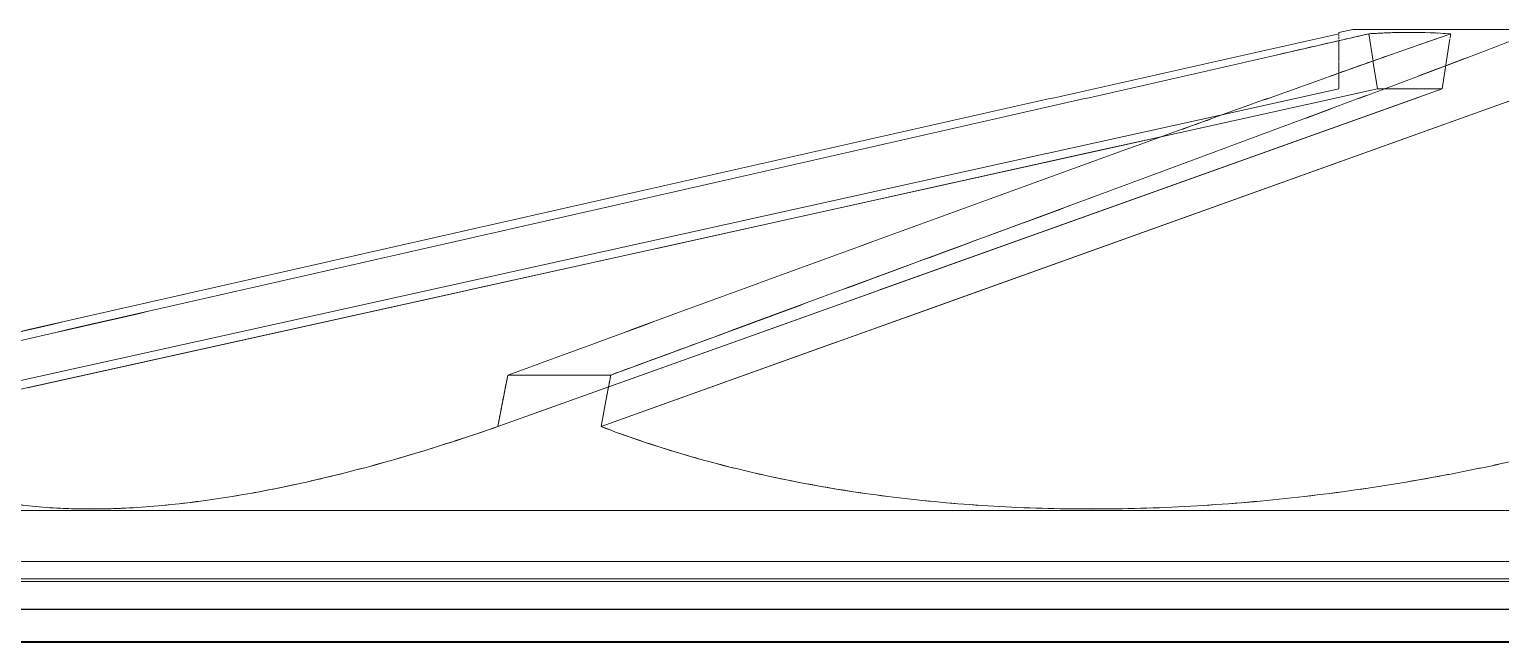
# Model space of a CAD drawing. Header units: metres. Extents: x 15 to 69.3, y -12.4 to 16.4.
# Drawn here: x 25.417 to 25.95, y 3.498 to 3.72 of the extents above; entities that cross this region are included whole.
import ezdxf

# ---------------------------------------------------------------- set-up
doc = ezdxf.new("R2010")
doc.units = ezdxf.units.M
doc.layers.add('P-SANR-FIXT', color=7, linetype='Continuous', lineweight=5)

# ---------------------------------------------------------------- blocks, each defined once
blk = doc.blocks.new('Caixa d_água de polietileno 1000 a 5000 Litros - Fortlev - 1000 L-3619391-AA')
at = {"layer": 'P-SANR-FIXT', "color": 8, "true_color": 0x808080}
for p, q in [((-14.75709, 3.72), (-14.76209, 3.71892)), ((-14.75485, 3.72), (-14.75709, 3.72)), ((-14.49852, 3.72), (-14.75709, 3.72)), ((-14.74183, 3.72), (-14.74242, 3.72)), ((-14.74122, 3.72), (-14.74153, 3.72)), ((-14.73967, 3.72), (-14.74092, 3.72)), ((-14.7387, 3.72), (-14.73902, 3.72)), ((-14.73704, 3.72), (-14.73837, 3.72)), ((-14.73012, 3.72), (-14.73669, 3.72)), ((-14.72487, 3.72), (-14.72973, 3.72)), ((-14.72274, 3.72), (-14.72445, 3.72)), ((-14.72144, 3.72), (-14.72188, 3.72)), ((-14.72012, 3.72), (-14.721, 3.72)), ((-14.75131, 3.71841), (-14.74975, 3.70852)), ((-15.02937, 3.57611), (-14.68826, 3.69846)), ((-15.3007, 3.57611), (-14.82604, 3.68122)), ((-15.02589, 3.59478), (-15.06318, 3.59478)), ((-13.90249, 3.54567), (-15.35312, 3.54567)), ((-13.86781, 3.52723), (-15.38781, 3.52723)), ((-13.86781, 3.49785), (-15.38781, 3.49785))]:
    blk.add_line(p, q, dxfattribs=at)
at = {"layer": 'P-SANR-FIXT', "color": 254, "true_color": 0xd2d2d2}
for p, q in [((-14.74468, 3.72), (-14.75485, 3.72)), ((-14.74242, 3.72), (-14.743, 3.72)), ((-14.74153, 3.72), (-14.74183, 3.72)), ((-14.74092, 3.72), (-14.74122, 3.72)), ((-14.73902, 3.72), (-14.73967, 3.72)), ((-14.73837, 3.72), (-14.7387, 3.72)), ((-14.73669, 3.72), (-14.73704, 3.72)), ((-14.72973, 3.72), (-14.73012, 3.72)), ((-14.72445, 3.72), (-14.72487, 3.72)), ((-14.72188, 3.72), (-14.72274, 3.72)), ((-14.721, 3.72), (-14.72144, 3.72)), ((-14.71649, 3.72), (-14.72012, 3.72)), ((-14.68377, 3.72), (-14.71642, 3.72)), ((-14.76209, 3.71753), (-14.76209, 3.71801)), ((-14.76209, 3.71801), (-14.76209, 3.71753)), ((-14.76209, 3.71647), (-14.76209, 3.71729)), ((-14.76209, 3.71729), (-14.76209, 3.71647)), ((-14.76209, 3.70835), (-14.76209, 3.71594)), ((-14.76209, 3.71594), (-14.76209, 3.70835)), ((-14.72473, 3.69846), (-14.72188, 3.71653)), ((-14.72181, 3.71701), (-14.72167, 3.71792)), ((-14.72165, 3.71801), (-14.72159, 3.71841)), ((-14.76209, 3.70418), (-14.76209, 3.70817)), ((-14.76209, 3.70817), (-14.76209, 3.70418)), ((-14.74975, 3.70852), (-14.74969, 3.70817)), ((-14.74966, 3.70798), (-14.74816, 3.69846)), ((-14.82604, 3.68122), (-14.74816, 3.69846)), ((-14.74807, 3.69846), (-14.72473, 3.69846)), ((-14.72473, 3.69846), (-14.73283, 3.69556)), ((-14.73306, 3.69548), (-15.06684, 3.57611)), ((-14.86796, 3.67503), (-14.80392, 3.68921)), ((-14.80392, 3.68921), (-14.86796, 3.67503)), ((-15.31502, 3.57611), (-14.86803, 3.67502)), ((-14.86803, 3.67502), (-15.31502, 3.57611)), ((-15.07457, 3.52), (-15.36514, 3.52)), ((-15.07459, 3.5209), (-15.31081, 3.5209)), ((-15.07459, 3.5209), (-15.31081, 3.5209)), ((-13.90178, 3.5209), (-15.07453, 3.5209)), ((-13.90178, 3.5209), (-15.07453, 3.5209)), ((-14.95392, 3.52), (-15.07452, 3.52)), ((-14.77165, 3.52), (-14.95392, 3.52)), ((-14.34564, 3.52), (-14.77165, 3.52)), ((-15.2471, 3.5098), (-15.1618, 3.5098)), ((-15.16167, 3.5098), (-15.07471, 3.5098)), ((-15.07466, 3.5098), (-14.68781, 3.5098)), ((-15.07451, 3.49785), (-15.38042, 3.49785)), ((-15.22064, 3.49825), (-15.2699, 3.49825)), ((-15.07471, 3.49825), (-15.22064, 3.49825)), ((-14.68781, 3.49825), (-15.07466, 3.49825)), ((-13.9618, 3.49785), (-15.07445, 3.49785))]:
    blk.add_line(p, q, dxfattribs=at)
at = {"layer": 'P-SANR-FIXT', "color": 7, "true_color": 0xefefef}
for p, q in [((-14.74975, 3.70852), (-14.75131, 3.71841)), ((-14.72188, 3.71653), (-14.72473, 3.69846)), ((-14.72167, 3.71792), (-14.72181, 3.71701)), ((-14.72159, 3.71841), (-14.72165, 3.71801)), ((-14.76209, 3.70215), (-14.76209, 3.70406)), ((-14.76209, 3.70406), (-14.76209, 3.70215)), ((-14.92914, 3.62535), (-14.72473, 3.69846)), ((-14.68826, 3.69846), (-14.91164, 3.61833)), ((-14.80392, 3.68921), (-14.76209, 3.69846)), ((-14.76209, 3.69846), (-14.80392, 3.68921)), ((-14.76209, 3.69859), (-14.76209, 3.70194)), ((-14.76209, 3.70194), (-14.76209, 3.69859)), ((-14.82604, 3.68122), (-14.84763, 3.67644)), ((-15.06684, 3.57611), (-14.9293, 3.6253)), ((-14.91169, 3.61832), (-14.94409, 3.6067)), ((-14.94421, 3.60665), (-15.02937, 3.57611)), ((-15.06449, 3.58812), (-15.06375, 3.59187)), ((-15.0637, 3.59215), (-15.06318, 3.59478)), ((-15.06494, 3.58581), (-15.06453, 3.58789)), ((-15.06598, 3.5805), (-15.0657, 3.58196)), ((-15.06566, 3.58215), (-15.06538, 3.58358)), ((-15.06533, 3.58385), (-15.06502, 3.58543)), ((-15.06646, 3.57807), (-15.06639, 3.57842)), ((-15.06634, 3.57866), (-15.06619, 3.57945)), ((-15.06618, 3.57946), (-15.06604, 3.58022)), ((-15.20504, 3.54567), (-15.2374, 3.54567)), ((-15.18875, 3.54567), (-15.20479, 3.54567)), ((-14.84686, 3.54567), (-15.18848, 3.54567)), ((-14.42306, 3.54567), (-14.84661, 3.54567)), ((-13.8738, 3.52723), (-15.38781, 3.52723)), ((-15.32599, 3.52), (-15.07475, 3.52)), ((-15.32599, 3.52), (-15.07475, 3.52)), ((-15.0747, 3.52), (-13.92962, 3.52)), ((-15.0747, 3.52), (-13.92962, 3.52)), ((-15.21339, 3.51), (-15.3396, 3.51)), ((-15.25375, 3.51), (-15.07465, 3.51)), ((-15.16154, 3.51), (-15.21326, 3.51)), ((-15.0746, 3.51), (-15.16142, 3.51)), ((-15.0746, 3.51), (-14.94451, 3.51)), ((-14.94455, 3.51), (-15.07454, 3.51)), ((-14.7704, 3.51), (-14.94433, 3.51)), ((-14.94428, 3.51), (-14.68781, 3.51)), ((-14.68781, 3.51), (-14.77021, 3.51))]:
    blk.add_line(p, q, dxfattribs=at)
at = {"layer": 'P-SANR-FIXT', "color": 7, "true_color": 0xf9f9f9}
for p, q in [((-14.74969, 3.70817), (-14.74975, 3.70852)), ((-14.74816, 3.69846), (-14.74966, 3.70798)), ((-14.74816, 3.69846), (-14.82604, 3.68122)), ((-14.72473, 3.69846), (-14.74807, 3.69846)), ((-14.84763, 3.67644), (-15.00924, 3.64065)), ((-15.00934, 3.64063), (-15.07831, 3.62535)), ((-15.07856, 3.6253), (-15.23716, 3.59018)), ((-15.07457, 3.52), (-15.30902, 3.52)), ((-14.62781, 3.52), (-15.07452, 3.52)), ((-15.18229, 3.49785), (-15.28528, 3.49785)), ((-15.07476, 3.49785), (-15.18219, 3.49785)), ((-15.03577, 3.49785), (-15.0747, 3.49785)), ((-14.71934, 3.49785), (-15.03562, 3.49785)), ((-14.68781, 3.49785), (-14.7191, 3.49785))]:
    blk.add_line(p, q, dxfattribs=at)
at = {"layer": 'P-SANR-FIXT', "color": 7, "true_color": 0xfcfcfc}
for p, q in [((-15.03199, 3.59478), (-15.06318, 3.59478)), ((-15.02589, 3.59478), (-15.03181, 3.59478)), ((-15.0264, 3.59204), (-15.02648, 3.59161)), ((-15.02623, 3.59297), (-15.02635, 3.59232)), ((-15.02594, 3.5945), (-15.02615, 3.5934)), ((-15.02651, 3.59144), (-15.02659, 3.59104)), ((-15.23617, 3.51), (-15.25699, 3.51)), ((-15.25376, 3.51), (-15.21362, 3.51)), ((-15.2134, 3.51), (-15.23617, 3.51)), ((-15.21349, 3.51), (-15.16178, 3.51)), ((-15.18837, 3.51), (-15.21326, 3.51)), ((-15.16155, 3.51), (-15.18836, 3.51)), ((-15.16166, 3.51), (-15.14729, 3.51)), ((-15.13291, 3.51), (-15.16143, 3.51)), ((-15.14729, 3.51), (-15.07466, 3.51)), ((-15.10255, 3.51), (-15.1329, 3.51)), ((-15.07461, 3.51), (-15.10254, 3.51)), ((-15.07461, 3.51), (-14.94453, 3.51)), ((-15.07057, 3.51), (-15.07455, 3.51)), ((-15.03707, 3.51), (-15.07055, 3.51)), ((-15.00218, 3.51), (-15.03706, 3.51)), ((-14.96601, 3.51), (-15.00216, 3.51)), ((-14.94457, 3.51), (-14.96599, 3.51)), ((-14.92868, 3.51), (-14.94435, 3.51)), ((-14.94431, 3.51), (-14.77044, 3.51)), ((-14.89033, 3.51), (-14.92866, 3.51)), ((-14.85108, 3.51), (-14.89031, 3.51)), ((-14.81107, 3.51), (-14.85106, 3.51)), ((-14.77043, 3.51), (-14.81104, 3.51)), ((-14.77025, 3.51), (-14.68781, 3.51)), ((-14.7293, 3.51), (-14.77024, 3.51)), ((-14.68781, 3.51), (-14.72928, 3.51)), ((-15.2134, 3.49785), (-15.28558, 3.49785)), ((-15.21467, 3.49825), (-15.27069, 3.49825)), ((-15.18232, 3.49825), (-15.21458, 3.49825)), ((-15.18193, 3.49785), (-15.2134, 3.49785)), ((-15.16246, 3.49825), (-15.1822, 3.49825)), ((-15.03519, 3.49785), (-15.18182, 3.49785)), ((-15.07477, 3.49825), (-15.16223, 3.49825)), ((-15.06803, 3.49825), (-15.07472, 3.49825)), ((-15.03585, 3.49825), (-15.06803, 3.49825)), ((-14.94461, 3.49825), (-15.03563, 3.49825)), ((-14.80886, 3.49785), (-15.03503, 3.49785)), ((-14.80885, 3.49825), (-14.94458, 3.49825)), ((-14.71922, 3.49785), (-14.80863, 3.49785)), ((-14.71773, 3.49825), (-14.80838, 3.49825)), ((-14.64705, 3.49785), (-14.71898, 3.49785)), ((-14.68781, 3.49825), (-14.71664, 3.49825))]:
    blk.add_line(p, q, dxfattribs=at)
at = {"layer": 'P-SANR-FIXT', "color": 7, "true_color": 0xfefefe}
for p, q in [((-15.23645, 3.5098), (-15.23131, 3.5098)), ((-15.23125, 3.5098), (-15.21426, 3.5098)), ((-15.21408, 3.5098), (-15.20544, 3.5098)), ((-15.2054, 3.5098), (-15.19228, 3.5098)), ((-15.19228, 3.5098), (-15.18845, 3.5098)), ((-15.18839, 3.5098), (-15.18795, 3.5098)), ((-15.18795, 3.5098), (-15.16259, 3.5098)), ((-15.16227, 3.5098), (-15.14869, 3.5098)), ((-15.14863, 3.5098), (-15.13403, 3.5098)), ((-15.13403, 3.5098), (-15.13191, 3.5098)), ((-15.13191, 3.5098), (-15.12947, 3.5098)), ((-15.12947, 3.5098), (-15.10329, 3.5098)), ((-15.10323, 3.5098), (-15.07477, 3.5098)), ((-15.07472, 3.5098), (-15.07072, 3.5098)), ((-15.07064, 3.5098), (-15.06869, 3.5098)), ((-15.06869, 3.5098), (-15.06618, 3.5098)), ((-15.06618, 3.5098), (-15.0377, 3.5098)), ((-15.03763, 3.5098), (-15.00232, 3.5098)), ((-15.00224, 3.5098), (-14.99763, 3.5098)), ((-14.99763, 3.5098), (-14.96652, 3.5098)), ((-14.96644, 3.5098), (-14.94461, 3.5098)), ((-14.94458, 3.5098), (-14.93727, 3.5098)), ((-14.93713, 3.5098), (-14.92878, 3.5098)), ((-14.92869, 3.5098), (-14.92552, 3.5098)), ((-14.92541, 3.5098), (-14.92245, 3.5098)), ((-14.92245, 3.5098), (-14.89072, 3.5098)), ((-14.89063, 3.5098), (-14.85724, 3.5098)), ((-14.85697, 3.5098), (-14.85112, 3.5098)), ((-14.85103, 3.5098), (-14.84857, 3.5098)), ((-14.84857, 3.5098), (-14.84489, 3.5098)), ((-14.84489, 3.5098), (-14.78937, 3.5098)), ((-14.78937, 3.5098), (-14.7885, 3.5098)), ((-14.7885, 3.5098), (-14.77051, 3.5098)), ((-14.77023, 3.5098), (-14.76902, 3.5098)), ((-14.76895, 3.5098), (-14.7295, 3.5098)), ((-14.7291, 3.5098), (-14.68781, 3.5098))]:
    blk.add_line(p, q, dxfattribs=at)
at = {"layer": 'P-SANR-FIXT', "color": 7, "true_color": 0xfdfdfd}
for p, q in [((-14.80838, 3.49825), (-14.80885, 3.49825)), ((-14.71664, 3.49825), (-14.71773, 3.49825))]:
    blk.add_line(p, q, dxfattribs=at)
at = {"layer": 'P-SANR-FIXT', "color": 8, "true_color": 0x808080, "flags": 128}
for points in [[(-15.06318, 3.59478), (-15.06501, 3.58544), (-15.06684, 3.57611)], [(-15.02937, 3.57611), (-15.02763, 3.58544), (-15.02589, 3.59478)]]:
    blk.add_lwpolyline(points, dxfattribs=at)
at = {"layer": 'P-SANR-FIXT', "color": 7, "true_color": 0xefefef, "flags": 128}
blk.add_lwpolyline([(-15.02669, 3.59047), (-15.02763, 3.58544), (-15.02937, 3.57611)], dxfattribs=at)
at = {"layer": 'P-SANR-FIXT', "color": 254, "true_color": 0xd2d2d2}
blk.add_open_spline([(-15.30921, 3.59478), (-15.28646, 3.59994), (-15.24098, 3.61025), (-15.17273, 3.62572), (-15.10446, 3.64118), (-15.04755, 3.65406), (-15.002, 3.66437), (-14.96784, 3.6721), (-14.93934, 3.67854), (-14.91653, 3.68369), (-14.89943, 3.68755), (-14.88231, 3.69141), (-14.85945, 3.69656), (-14.83088, 3.703), (-14.79658, 3.71071), (-14.77361, 3.71584), (-14.76209, 3.71841)], degree=3, knots=[0, 0, 0, 0, 0.125, 0.25, 0.375, 0.5, 0.5625, 0.625, 0.6875, 0.71875, 0.75, 0.78125, 0.8125, 0.875, 0.9375, 1, 1, 1, 1], dxfattribs=at)
at = {"layer": 'P-SANR-FIXT', "color": 8, "true_color": 0x808080}
for points, knots in [([(-14.76209, 3.71841), (-14.77361, 3.71584), (-14.79658, 3.71071), (-14.83088, 3.703), (-14.85945, 3.69656), (-14.88231, 3.69141), (-14.89943, 3.68755), (-14.91653, 3.68369), (-14.93934, 3.67854), (-14.96784, 3.6721), (-15.002, 3.66437), (-15.07033, 3.64891), (-15.14997, 3.63087), (-15.24098, 3.61025), (-15.28646, 3.59994), (-15.30921, 3.59478)], [0, 0, 0, 0, 0.0625, 0.125, 0.1875, 0.21875, 0.25, 0.28125, 0.3125, 0.375, 0.4375, 0.5, 0.75, 0.875, 1, 1, 1, 1]), ([(-15.29497, 3.59478), (-15.27227, 3.59994), (-15.22685, 3.61025), (-15.15874, 3.62572), (-15.09065, 3.64118), (-15.03392, 3.65406), (-14.98856, 3.66437), (-14.95454, 3.6721), (-14.92621, 3.67854), (-14.90357, 3.68369), (-14.88657, 3.68755), (-14.86958, 3.69141), (-14.84697, 3.69656), (-14.81871, 3.703), (-14.78485, 3.71071), (-14.76244, 3.71584), (-14.75131, 3.71841)], [0, 0, 0, 0, 0.125, 0.25, 0.375, 0.5, 0.5625, 0.625, 0.6875, 0.71875, 0.75, 0.78125, 0.8125, 0.875, 0.9375, 1, 1, 1, 1]), ([(-14.72159, 3.71841), (-14.72909, 3.71584), (-14.74385, 3.71071), (-14.76549, 3.703), (-14.78345, 3.69656), (-14.79783, 3.69141), (-14.80854, 3.68755), (-14.81921, 3.68369), (-14.83347, 3.67854), (-14.85125, 3.6721), (-14.87251, 3.66437), (-14.91503, 3.64891), (-14.96445, 3.63087), (-15.0209, 3.61025), (-15.04907, 3.59994), (-15.06318, 3.59478)], [0, 0, 0, 0, 0.0625, 0.125, 0.1875, 0.21875, 0.25, 0.28125, 0.3125, 0.375, 0.4375, 0.5, 0.75, 0.875, 1, 1, 1, 1]), ([(-15.02589, 3.59478), (-15.01191, 3.59994), (-14.9839, 3.61025), (-14.94196, 3.62572), (-14.90005, 3.64118), (-14.86516, 3.65406), (-14.83733, 3.66437), (-14.81645, 3.6721), (-14.79911, 3.67854), (-14.78528, 3.68369), (-14.77487, 3.68755), (-14.7645, 3.69141), (-14.75078, 3.69656), (-14.73362, 3.703), (-14.71312, 3.71071), (-14.69985, 3.71584), (-14.69334, 3.71841)], [0, 0, 0, 0, 0.125, 0.25, 0.375, 0.5, 0.5625, 0.625, 0.6875, 0.71875, 0.75, 0.78125, 0.8125, 0.875, 0.9375, 1, 1, 1, 1]), ([(-15.06684, 3.57611), (-15.08714, 3.56899), (-15.12655, 3.55721), (-15.18028, 3.54717), (-15.22669, 3.54515), (-15.26118, 3.5507), (-15.28545, 3.56148), (-15.29625, 3.57077), (-15.3007, 3.57611)], [0, 0, 0, 0, 0.181818, 0.363636, 0.545455, 0.727273, 0.863636, 1, 1, 1, 1]), ([(-14.65097, 3.57611), (-14.67494, 3.56899), (-14.72377, 3.55721), (-14.7978, 3.54717), (-14.87027, 3.54515), (-14.93324, 3.5507), (-14.9863, 3.56148), (-15.0155, 3.57077), (-15.02937, 3.57611)], [0, 0, 0, 0, 0.181818, 0.363636, 0.545455, 0.727273, 0.863636, 1, 1, 1, 1])]:
    blk.add_open_spline(points, degree=3, knots=knots, dxfattribs=at)
at = {"layer": 'P-SANR-FIXT', "color": 7, "true_color": 0xf9f9f9}
for points, knots in [([(-14.76202, 3.71595), (-14.76962, 3.7142), (-14.78846, 3.70989), (-14.81871, 3.703), (-14.84697, 3.69656), (-14.86958, 3.69141), (-14.88091, 3.68884), (-14.88657, 3.68755)], [0.0200038, 0.0200038, 0.0200038, 0.0200038, 0.0625, 0.125, 0.1875, 0.21875, 0.25, 0.25, 0.25, 0.25]), ([(-14.80854, 3.68755), (-14.80497, 3.68884), (-14.79783, 3.69141), (-14.78345, 3.69656), (-14.77268, 3.70042), (-14.76548, 3.70299)], [0.75, 0.75, 0.75, 0.75, 0.78125, 0.8125, 0.875, 0.875, 0.875, 0.875]), ([(-14.88657, 3.68755), (-14.89224, 3.68626), (-14.90357, 3.68369), (-14.92621, 3.67854), (-14.95454, 3.6721), (-14.98856, 3.66437), (-15.01124, 3.65922), (-15.02258, 3.65664)], [0.25, 0.25, 0.25, 0.25, 0.28125, 0.3125, 0.375, 0.4375, 0.5, 0.5, 0.5, 0.5])]:
    blk.add_open_spline(points, degree=3, knots=knots, dxfattribs=at)
at = {"layer": 'P-SANR-FIXT', "color": 7, "true_color": 0xefefef}
for points, knots in [([(-14.76215, 3.70418), (-14.75605, 3.70636), (-14.74633, 3.70982), (-14.73645, 3.71328), (-14.73275, 3.71456)], [0.88463432, 0.88463432, 0.88463432, 0.88463432, 0.9375, 0.96875, 0.96875, 0.96875, 0.96875]), ([(-14.69334, 3.71841), (-14.69985, 3.71584), (-14.70975, 3.71201), (-14.71987, 3.70818), (-14.72322, 3.70691)], [0, 0, 0, 0, 0.0625, 0.09324768, 0.09324768, 0.09324768, 0.09324768]), ([(-15.06318, 3.59478), (-15.04907, 3.59994), (-15.0209, 3.61025), (-14.97857, 3.62572), (-14.9362, 3.64118), (-14.90086, 3.65406), (-14.87251, 3.66437), (-14.85125, 3.6721), (-14.83347, 3.67854), (-14.82256, 3.68248), (-14.81878, 3.68384), (-14.81857, 3.68392)], [0, 0, 0, 0, 0.125, 0.25, 0.375, 0.5, 0.5625, 0.625, 0.6875, 0.71875, 0.7206359, 0.7206359, 0.7206359, 0.7206359]), ([(-15.12565, 3.55848), (-15.12095, 3.55964), (-15.11143, 3.56211), (-15.10171, 3.56489), (-15.0968, 3.56636)], [0.81818767, 0.81818767, 0.81818767, 0.81818767, 0.86363636, 0.90907913, 0.90907913, 0.90907913, 0.90907913]), ([(-14.7239, 3.55848), (-14.71776, 3.55964), (-14.7055, 3.56211), (-14.6933, 3.56489), (-14.68722, 3.56636)], [0.81818783, 0.81818783, 0.81818783, 0.81818783, 0.86363636, 0.90907942, 0.90907942, 0.90907942, 0.90907942])]:
    blk.add_open_spline(points, degree=3, knots=knots, dxfattribs=at)
at = {"layer": 'P-SANR-FIXT', "color": 8, "true_color": 0x808080}
for points in [[(-14.76209, 3.71841), (-14.76209, 3.71858), (-14.76209, 3.71883), (-14.76209, 3.71892), (-14.76209, 3.71892)], [(-14.76209, 3.71892), (-14.76209, 3.71892), (-14.76209, 3.71883), (-14.76209, 3.71858), (-14.76209, 3.71841)], [(-14.75131, 3.71841), (-14.74636, 3.71875), (-14.73647, 3.71909), (-14.72655, 3.71875), (-14.72159, 3.71841)]]:
    blk.add_open_spline(points, degree=3, dxfattribs=at)
at = {"layer": 'P-SANR-FIXT', "color": 7, "true_color": 0xefefef}
for points in [[(-14.75131, 3.71841), (-14.75487, 3.71759), (-14.75844, 3.71677), (-14.76202, 3.71595)], [(-14.75084, 3.71844), (-14.751, 3.71843), (-14.75115, 3.71842), (-14.75131, 3.71841)], [(-14.74898, 3.71856), (-14.74914, 3.71855), (-14.74929, 3.71854), (-14.74945, 3.71853)], [(-14.74852, 3.71858), (-14.74862, 3.71858), (-14.74872, 3.71857), (-14.74881, 3.71857)], [(-14.7462, 3.7187), (-14.74635, 3.71869), (-14.74651, 3.71869), (-14.74666, 3.71868)], [(-14.74388, 3.71879), (-14.74403, 3.71879), (-14.74419, 3.71878), (-14.74434, 3.71878)], [(-14.7411, 3.71887), (-14.74125, 3.71887), (-14.74141, 3.71886), (-14.74156, 3.71886)], [(-14.73367, 3.7189), (-14.73383, 3.71891), (-14.73398, 3.71891), (-14.73414, 3.71891)], [(-14.73273, 3.71457), (-14.72904, 3.71585), (-14.72533, 3.71713), (-14.72159, 3.71841)], [(-14.72856, 3.71878), (-14.72871, 3.71878), (-14.72887, 3.71879), (-14.72902, 3.71879)], [(-14.72623, 3.71868), (-14.72639, 3.71869), (-14.72654, 3.71869), (-14.7267, 3.7187)], [(-14.72345, 3.71853), (-14.72376, 3.71855), (-14.72407, 3.71857), (-14.72438, 3.71858)], [(-14.72159, 3.71841), (-14.72174, 3.71842), (-14.7219, 3.71843), (-14.72205, 3.71844)], [(-15.0968, 3.56636), (-15.08699, 3.5693), (-15.07699, 3.57255), (-15.06684, 3.57611)], [(-15.02937, 3.57611), (-15.02012, 3.57255), (-15.01055, 3.5693), (-15.00068, 3.56636)], [(-15.00067, 3.56636), (-14.9908, 3.56342), (-14.98062, 3.56079), (-14.97017, 3.55848)], [(-15.15316, 3.55251), (-15.14876, 3.55333), (-15.1443, 3.55424), (-15.13978, 3.55521)], [(-15.13959, 3.55526), (-15.135, 3.55625), (-15.13035, 3.55733), (-15.12565, 3.55848)], [(-14.97017, 3.55848), (-14.95971, 3.55617), (-14.94898, 3.55418), (-14.93801, 3.55252)], [(-14.76077, 3.55251), (-14.74849, 3.55418), (-14.73618, 3.55617), (-14.7239, 3.55848)], [(-15.17906, 3.54851), (-15.17071, 3.54951), (-15.16207, 3.55085), (-15.15316, 3.55251)], [(-14.93801, 3.55252), (-14.92704, 3.55085), (-14.91583, 3.54951), (-14.90442, 3.54851)], [(-14.79754, 3.54851), (-14.78533, 3.54951), (-14.77306, 3.55085), (-14.76077, 3.55251)], [(-15.24512, 3.54851), (-15.23887, 3.5475), (-15.23223, 3.54683), (-15.22522, 3.5465)], [(-15.22522, 3.5465), (-15.22391, 3.54643), (-15.22258, 3.54638), (-15.22124, 3.54634)], [(-15.22117, 3.54634), (-15.21591, 3.54619), (-15.21044, 3.54622), (-15.2048, 3.54643)], [(-15.20459, 3.54644), (-15.20411, 3.54646), (-15.20363, 3.54648), (-15.20315, 3.5465)], [(-15.20315, 3.5465), (-15.19544, 3.54683), (-15.1874, 3.5475), (-15.17906, 3.54851)], [(-14.90442, 3.54851), (-14.89302, 3.5475), (-14.88141, 3.54683), (-14.86964, 3.5465)], [(-14.86964, 3.5465), (-14.85788, 3.54616), (-14.84596, 3.54616), (-14.83392, 3.5465)], [(-14.83392, 3.5465), (-14.82189, 3.54683), (-14.80975, 3.5475), (-14.79754, 3.54851)]]:
    blk.add_open_spline(points, degree=3, dxfattribs=at)
at = {"layer": 'P-SANR-FIXT', "color": 254, "true_color": 0xd2d2d2}
for points in [[(-14.74945, 3.71853), (-14.74991, 3.7185), (-14.75038, 3.71847), (-14.75084, 3.71844)], [(-14.74666, 3.71868), (-14.74728, 3.71865), (-14.7479, 3.71862), (-14.74852, 3.71858)], [(-14.74434, 3.71878), (-14.74496, 3.71875), (-14.74558, 3.71873), (-14.7462, 3.7187)], [(-14.74156, 3.71886), (-14.74233, 3.71884), (-14.74311, 3.71882), (-14.74388, 3.71879)], [(-14.73643, 3.71892), (-14.73799, 3.71892), (-14.73954, 3.7189), (-14.7411, 3.71887)], [(-14.73414, 3.71891), (-14.7349, 3.71892), (-14.73567, 3.71892), (-14.73643, 3.71892)], [(-14.72995, 3.71882), (-14.73119, 3.71886), (-14.73243, 3.71889), (-14.73367, 3.7189)]]:
    blk.add_open_spline(points, degree=3, dxfattribs=at)
at = {"layer": 'P-SANR-FIXT', "color": 7, "true_color": 0xf9f9f9}
for points in [[(-14.76548, 3.70299), (-14.76437, 3.70339), (-14.76326, 3.70379), (-14.76215, 3.70418)], [(-14.81857, 3.68392), (-14.81526, 3.68512), (-14.81195, 3.68631), (-14.80864, 3.68751)], [(-15.02258, 3.65664), (-15.04526, 3.65149), (-15.06796, 3.64633), (-15.09065, 3.64118)], [(-15.09065, 3.64118), (-15.11335, 3.63602), (-15.15874, 3.62572), (-15.20415, 3.6154), (-15.22685, 3.61025)], [(-15.22685, 3.61025), (-15.24956, 3.60509), (-15.27227, 3.59994), (-15.29497, 3.59478)]]:
    blk.add_open_spline(points, degree=3, dxfattribs=at)
at = {"layer": 'P-SANR-FIXT', "color": 7, "true_color": 0xfcfcfc}
for points, knots in [([(-14.72322, 3.70691), (-14.72668, 3.70561), (-14.73699, 3.70173), (-14.75078, 3.69656), (-14.76107, 3.6927), (-14.76451, 3.69141)], [0.0932477, 0.0932477, 0.0932477, 0.0932477, 0.125, 0.1875, 0.21875, 0.21875, 0.21875, 0.21875]), ([(-14.76468, 3.69135), (-14.76807, 3.69008), (-14.77493, 3.68753), (-14.78528, 3.68369), (-14.79911, 3.67854), (-14.80951, 3.67467), (-14.81646, 3.6721)], [0.2192657, 0.2192657, 0.2192657, 0.2192657, 0.25, 0.28125, 0.3125, 0.375, 0.375, 0.375, 0.375]), ([(-14.89535, 3.64291), (-14.91088, 3.63718), (-14.94039, 3.62629), (-14.98306, 3.61056), (-15.01021, 3.60056), (-15.02335, 3.59572)], [0.6109681, 0.6109681, 0.6109681, 0.6109681, 0.75, 0.875, 0.9924202, 0.9924202, 0.9924202, 0.9924202])]:
    blk.add_open_spline(points, degree=3, knots=knots, dxfattribs=at)
for points in [[(-14.81646, 3.6721), (-14.82341, 3.66952), (-14.83733, 3.66437), (-14.85124, 3.65922), (-14.85821, 3.65664)], [(-14.85821, 3.65664), (-14.87052, 3.65209), (-14.88285, 3.64753), (-14.89518, 3.64298)], [(-15.02354, 3.59565), (-15.02432, 3.59536), (-15.02511, 3.59507), (-15.02589, 3.59478)]]:
    blk.add_open_spline(points, degree=3, dxfattribs=at)

msp = doc.modelspace()

# ---------------------------------------------------------------- block references
at = {"layer": 'P-SANR-FIXT', "color": 254, "true_color": 0xd2d2d2}
msp.add_blockref('Caixa d_água de polietileno 1000 a 5000 Litros - Fortlev - 1000 L-3619391-AA', (40.65314, 0), dxfattribs=at)

doc.saveas('drawing.dxf')
